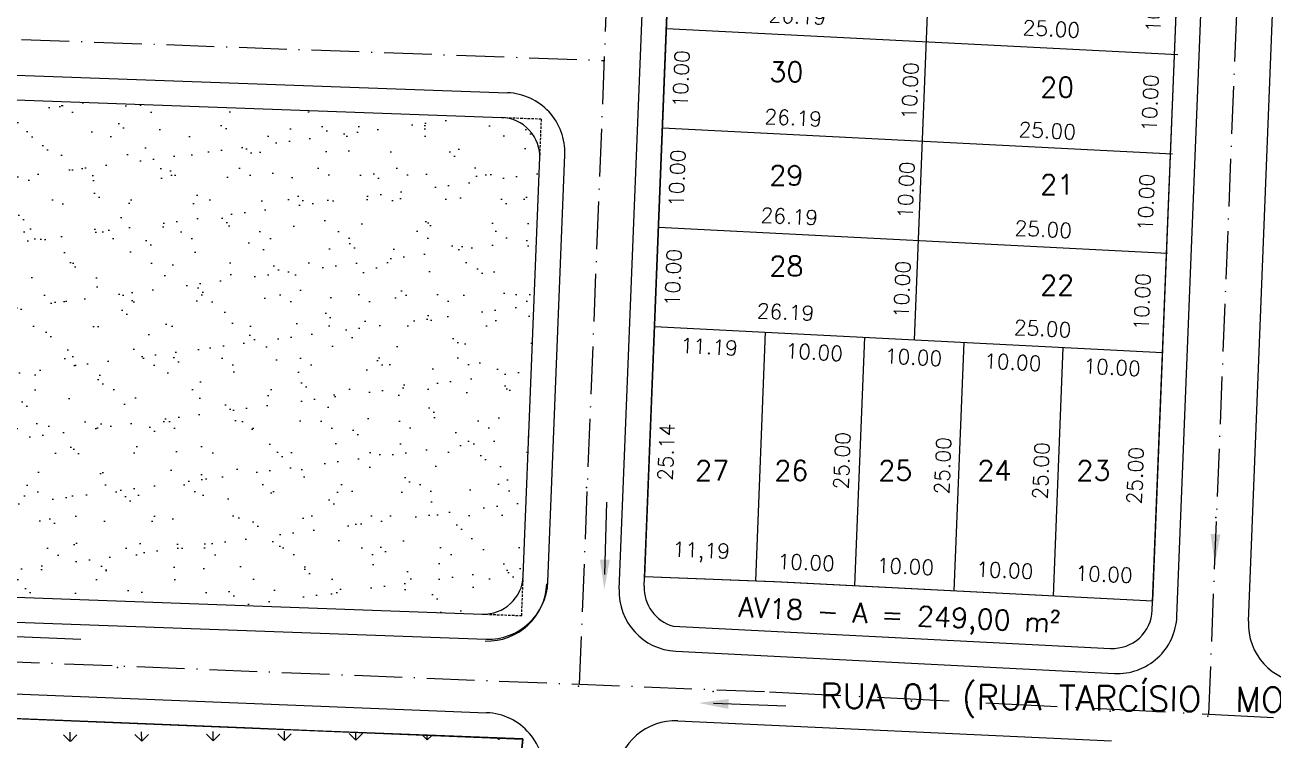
# Model space of a CAD drawing. Header units: millimetres. Extents: x 1794 to 8081, y 409 to 2272.
# Drawn here: x 5747 to 5872.6, y 753.3 to 825.3 of the extents above; entities that cross this region are included whole.
import ezdxf
from ezdxf.enums import TextEntityAlignment as Align

# ---------------------------------------------------------------- set-up
doc = ezdxf.new("R2010")
doc.units = ezdxf.units.MM
doc.linetypes.add('ACAD_ISO10W100', pattern=[18, 12, -3, 0, -3])
doc.linetypes.add('HIDDEN', pattern=[0.375, 0.25, -0.125])
for name, color, linetype in [('02 - EIXO VIA', 2, 'ACAD_ISO10W100'), ('03 - CALÇADA', 1, 'Continuous'), ('BOUNDARY A.VERDES', 102, 'Continuous'), ('boundary quadras', 232, 'Continuous'), ('COT', 8, 'Continuous'), ('FAIXAS VERDES', 62, 'Continuous'), ('LOTES', 2, 'Continuous'), ('PROJEÇÃO', 8, 'HIDDEN'), ('PSTILO', 164, 'Continuous'), ('QDª', 4, 'Continuous'), ('QUADRAS', 3, 'Continuous'), ('SENTIDO ESCOAMENTO', 7, 'Continuous'), ('texto - ruas', 2, 'Continuous'), ('Texto Lotes', 31, 'Continuous'), ('TXT CB. QDAS', 41, 'Continuous')]:
    doc.layers.add(name, color=color, linetype=linetype)
doc.layers.add('Hach Verde', color=7, linetype='Continuous', true_color=0xb5b2b0)
doc.styles.add('arcad1', font='romans.shx')
doc.dimstyles.new('REGIS', dxfattribs={"dimtxt": 1.5, "dimasz": 0.12, "dimexe": 0, "dimexo": 0, "dimgap": 0, "dimtad": 0, "dimzin": 4, "dimdsep": 46, "dimtxsty": 'arcad1', "dimblk1": 'BOLA', "dimblk2": 'BOLA', "dimsah": 1, "dimcen": 0.12, "dimse1": 1, "dimse2": 1, "dimsd1": 1, "dimsd2": 1, "dimclrd": 256, "dimclre": 8, "dimclrt": 1, "dimadec": 0, "dimazin": 0, "dimtfac": 1.2, "dimtix": 1, "dimtmove": 2, "dimatfit": 3, "dimldrblk": 'BOLA', "dimfxl": 0, "dimfxlon": 1, "dimtvp": 2, "dimtolj": 1, "dimtzin": 4, "dimarcsym": 0})

# ---------------------------------------------------------------- blocks, each defined once
blk = doc.blocks.new('*D864')
at = {"layer": 'Defpoints', "color": 0}
for p in [(5811.95, 834.89), (5811.55, 824.9), (5816.23, 824.71)]:
    blk.add_point(p, dxfattribs=at)
at = {"layer": 'COT', "color": 1, "insert": (5813.43, 829.83), "char_height": 1.5, "attachment_point": 5, "rotation": 87.719, "style": 'arcad1'}
blk.add_mtext('\\A1;10.00', dxfattribs=at)
blk = doc.blocks.new('BOLA')
for p, q in [((-1, 0), (1, 0)), ((0, -1), (0, 1))]:
    blk.add_line(p, q)
blk.add_circle((0, 0), 0.3)
blk = doc.blocks.new('*D865')
at = {"layer": 'Defpoints', "color": 0}
for p in [(5811.55, 824.9), (5811.15, 814.91), (5815.83, 814.72)]:
    blk.add_point(p, dxfattribs=at)
at = {"layer": 'COT', "color": 1, "insert": (5813.03, 819.84), "char_height": 1.5, "attachment_point": 5, "rotation": 87.719, "style": 'arcad1'}
blk.add_mtext('\\A1;10.00', dxfattribs=at)
blk = doc.blocks.new('*D866')
at = {"layer": 'Defpoints', "color": 0}
for p in [(5811.15, 814.91), (5810.75, 804.91), (5815.43, 804.73)]:
    blk.add_point(p, dxfattribs=at)
at = {"layer": 'COT', "color": 1, "insert": (5812.63, 809.84), "char_height": 1.5, "attachment_point": 5, "rotation": 87.719, "style": 'arcad1'}
blk.add_mtext('\\A1;10.00', dxfattribs=at)
blk = doc.blocks.new('*D867')
at = {"layer": 'Defpoints', "color": 0}
for p in [(5810.75, 804.91), (5810.35, 794.92), (5815.03, 794.74)]:
    blk.add_point(p, dxfattribs=at)
at = {"layer": 'COT', "color": 1, "insert": (5812.23, 799.85), "char_height": 1.5, "attachment_point": 5, "rotation": 87.719, "style": 'arcad1'}
blk.add_mtext('\\A1;10.00', dxfattribs=at)
blk = doc.blocks.new('*D868')
at = {"layer": 'Defpoints', "color": 0}
for p in [(5810.35, 794.92), (5809.35, 769.8), (5814.03, 769.61)]:
    blk.add_point(p, dxfattribs=at)
at = {"layer": 'COT', "color": 1, "insert": (5811.53, 782.29), "char_height": 1.5, "attachment_point": 5, "rotation": 87.719, "style": 'arcad1'}
blk.add_mtext('\\A1;25.14', dxfattribs=at)
blk = doc.blocks.new('*D880')
at = {"layer": 'Defpoints', "color": 0}
for p in [(5837.7, 823.57), (5837.31, 813.58), (5838.87, 813.52)]:
    blk.add_point(p, dxfattribs=at)
at = {"layer": 'COT', "color": 1, "insert": (5836.07, 818.63), "char_height": 1.5, "attachment_point": 5, "rotation": 87.719, "style": 'arcad1'}
blk.add_mtext('\\A1;10.00', dxfattribs=at)
blk = doc.blocks.new('*D881')
at = {"layer": 'Defpoints', "color": 0}
for p in [(5837.31, 813.58), (5836.91, 803.59), (5838.47, 803.53)]:
    blk.add_point(p, dxfattribs=at)
at = {"layer": 'COT', "color": 1, "insert": (5835.67, 808.64), "char_height": 1.5, "attachment_point": 5, "rotation": 87.719, "style": 'arcad1'}
blk.add_mtext('\\A1;10.00', dxfattribs=at)
blk = doc.blocks.new('*D882')
at = {"layer": 'Defpoints', "color": 0}
for p in [(5836.91, 803.59), (5836.51, 793.59), (5838.07, 793.53)]:
    blk.add_point(p, dxfattribs=at)
at = {"layer": 'COT', "color": 1, "insert": (5835.27, 798.65), "char_height": 1.5, "attachment_point": 5, "rotation": 87.719, "style": 'arcad1'}
blk.add_mtext('\\A1;10.00', dxfattribs=at)
blk = doc.blocks.new('*D890')
at = {"layer": 'Defpoints', "color": 0}
for p in [(5863.07, 832.3), (5862.67, 822.31), (5863.42, 822.28)]:
    blk.add_point(p, dxfattribs=at)
at = {"layer": 'COT', "color": 1, "insert": (5860.62, 827.39), "char_height": 1.5, "attachment_point": 5, "rotation": 87.719, "style": 'arcad1'}
blk.add_mtext('\\A1;10.00', dxfattribs=at)
blk = doc.blocks.new('*D891')
at = {"layer": 'Defpoints', "color": 0}
for p in [(5862.67, 822.31), (5862.28, 812.31), (5863.02, 812.28)]:
    blk.add_point(p, dxfattribs=at)
at = {"layer": 'COT', "color": 1, "insert": (5860.23, 817.4), "char_height": 1.5, "attachment_point": 5, "rotation": 87.719, "style": 'arcad1'}
blk.add_mtext('\\A1;10.00', dxfattribs=at)
blk = doc.blocks.new('*D892')
at = {"layer": 'Defpoints', "color": 0}
for p in [(5862.28, 812.31), (5861.88, 802.32), (5862.63, 802.29)]:
    blk.add_point(p, dxfattribs=at)
at = {"layer": 'COT', "color": 1, "insert": (5859.83, 807.41), "char_height": 1.5, "attachment_point": 5, "rotation": 87.719, "style": 'arcad1'}
blk.add_mtext('\\A1;10.00', dxfattribs=at)
blk = doc.blocks.new('*D893')
at = {"layer": 'Defpoints', "color": 0}
for p in [(5861.88, 802.32), (5861.48, 792.33), (5862.23, 792.3)]:
    blk.add_point(p, dxfattribs=at)
at = {"layer": 'COT', "color": 1, "insert": (5859.43, 797.41), "char_height": 1.5, "attachment_point": 5, "rotation": 87.719, "style": 'arcad1'}
blk.add_mtext('\\A1;10.00', dxfattribs=at)
blk = doc.blocks.new('*D894')
at = {"layer": 'Defpoints', "color": 0}
for p in [(5861.48, 792.33), (5860.49, 767.35), (5861.23, 767.32)]:
    blk.add_point(p, dxfattribs=at)
at = {"layer": 'COT', "color": 1, "insert": (5858.73, 779.93), "char_height": 1.5, "attachment_point": 5, "rotation": 87.719, "style": 'arcad1'}
blk.add_mtext('\\A1;25.00', dxfattribs=at)
blk = doc.blocks.new('*D895')
at = {"layer": 'Defpoints', "color": 0}
for p in [(5851.49, 792.83), (5850.5, 767.85), (5851.75, 767.8)]:
    blk.add_point(p, dxfattribs=at)
at = {"layer": 'COT', "color": 1, "insert": (5849.25, 780.41), "char_height": 1.5, "attachment_point": 5, "rotation": 87.719, "style": 'arcad1'}
blk.add_mtext('\\A1;25.00', dxfattribs=at)
blk = doc.blocks.new('*D896')
at = {"layer": 'Defpoints', "color": 0}
for p in [(5841.5, 793.34), (5840.51, 768.36), (5841.86, 768.31)]:
    blk.add_point(p, dxfattribs=at)
at = {"layer": 'COT', "color": 1, "insert": (5839.36, 780.92), "char_height": 1.5, "attachment_point": 5, "rotation": 87.719, "style": 'arcad1'}
blk.add_mtext('\\A1;25.00', dxfattribs=at)
blk = doc.blocks.new('*D897')
at = {"layer": 'Defpoints', "color": 0}
for p in [(5831.52, 793.85), (5830.52, 768.87), (5831.73, 768.82)]:
    blk.add_point(p, dxfattribs=at)
at = {"layer": 'COT', "color": 1, "insert": (5829.22, 781.43), "char_height": 1.5, "attachment_point": 5, "rotation": 87.719, "style": 'arcad1'}
blk.add_mtext('\\A1;25.00', dxfattribs=at)
blk = doc.blocks.new('*D898')
at = {"layer": 'Defpoints', "color": 0}
for p in [(5820.53, 769.35), (5830.52, 768.87), (5830.49, 768.01)]:
    blk.add_point(p, dxfattribs=at)
at = {"layer": 'COT', "color": 1, "insert": (5825.61, 771.2), "char_height": 1.5, "attachment_point": 5, "rotation": 357.719, "style": 'arcad1'}
blk.add_mtext('\\A1;10.00', dxfattribs=at)
blk = doc.blocks.new('*D186')
at = {"layer": 'Defpoints', "color": 0}
for p in [(5830.52, 768.87), (5840.48, 767.61), (5840.51, 768.36)]:
    blk.add_point(p, dxfattribs=at)
at = {"layer": 'COT', "color": 1, "insert": (5835.6, 770.8), "char_height": 1.5, "attachment_point": 5, "rotation": 357.719, "style": 'arcad1'}
blk.add_mtext('\\A1;10.00', dxfattribs=at)
blk = doc.blocks.new('*D187')
at = {"layer": 'Defpoints', "color": 0}
for p in [(5840.51, 768.36), (5850.5, 767.85), (5850.47, 767.21)]:
    blk.add_point(p, dxfattribs=at)
at = {"layer": 'COT', "color": 1, "insert": (5845.6, 770.41), "char_height": 1.5, "attachment_point": 5, "rotation": 357.719, "style": 'arcad1'}
blk.add_mtext('\\A1;10.00', dxfattribs=at)
blk = doc.blocks.new('*D188')
at = {"layer": 'Defpoints', "color": 0}
for p in [(5850.5, 767.85), (5860.46, 766.81), (5860.49, 767.35)]:
    blk.add_point(p, dxfattribs=at)
at = {"layer": 'COT', "color": 1, "insert": (5855.59, 770.01), "char_height": 1.5, "attachment_point": 5, "rotation": 357.719, "style": 'arcad1'}
blk.add_mtext('\\A1;10.00', dxfattribs=at)
blk = doc.blocks.new('*D899')
at = {"layer": 'Defpoints', "color": 0}
for p in [(5810.35, 794.92), (5821.53, 794.35), (5821.29, 789.61)]:
    blk.add_point(p, dxfattribs=at)
at = {"layer": 'COT', "color": 1, "insert": (5815.85, 792.89), "char_height": 1.5, "attachment_point": 5, "rotation": 357.0961, "style": 'arcad1'}
blk.add_mtext('\\A1;11.19', dxfattribs=at)
blk = doc.blocks.new('*D900')
at = {"layer": 'Defpoints', "color": 0}
for p in [(5821.53, 794.35), (5831.52, 793.85), (5831.28, 789.1)]:
    blk.add_point(p, dxfattribs=at)
at = {"layer": 'COT', "color": 1, "insert": (5826.43, 792.35), "char_height": 1.5, "attachment_point": 5, "rotation": 357.0961, "style": 'arcad1'}
blk.add_mtext('\\A1;10.00', dxfattribs=at)
blk = doc.blocks.new('*D901')
at = {"layer": 'Defpoints', "color": 0}
for p in [(5831.52, 793.85), (5841.5, 793.34), (5841.26, 788.59)]:
    blk.add_point(p, dxfattribs=at)
at = {"layer": 'COT', "color": 1, "insert": (5836.42, 791.84), "char_height": 1.5, "attachment_point": 5, "rotation": 357.0961, "style": 'arcad1'}
blk.add_mtext('\\A1;10.00', dxfattribs=at)
blk = doc.blocks.new('*D902')
at = {"layer": 'Defpoints', "color": 0}
for p in [(5841.5, 793.34), (5851.49, 792.83), (5851.25, 788.09)]:
    blk.add_point(p, dxfattribs=at)
at = {"layer": 'COT', "color": 1, "insert": (5846.41, 791.34), "char_height": 1.5, "attachment_point": 5, "rotation": 357.0961, "style": 'arcad1'}
blk.add_mtext('\\A1;10.00', dxfattribs=at)
blk = doc.blocks.new('*D903')
at = {"layer": 'Defpoints', "color": 0}
for p in [(5851.49, 792.83), (5861.48, 792.33), (5861.24, 787.58)]:
    blk.add_point(p, dxfattribs=at)
at = {"layer": 'COT', "color": 1, "insert": (5856.4, 790.83), "char_height": 1.5, "attachment_point": 5, "rotation": 357.0961, "style": 'arcad1'}
blk.add_mtext('\\A1;10.00', dxfattribs=at)
blk = doc.blocks.new('*D904')
at = {"layer": 'Defpoints', "color": 0}
for p in [(5810.35, 794.92), (5836.47, 792.73), (5836.51, 793.59)]:
    blk.add_point(p, dxfattribs=at)
at = {"layer": 'COT', "color": 1, "insert": (5823.54, 796.39), "char_height": 1.5, "attachment_point": 5, "rotation": 357.0961, "style": 'arcad1'}
blk.add_mtext('\\A1;26.19', dxfattribs=at)
blk = doc.blocks.new('*D189')
at = {"layer": 'Defpoints', "color": 0}
for p in [(5836.51, 793.59), (5861.48, 792.33), (5861.39, 790.58)]:
    blk.add_point(p, dxfattribs=at)
at = {"layer": 'COT', "color": 1, "insert": (5849.41, 794.72), "char_height": 1.5, "attachment_point": 5, "rotation": 357.0961, "style": 'arcad1'}
blk.add_mtext('\\A1;25.00', dxfattribs=at)
blk = doc.blocks.new('*D190')
at = {"layer": 'Defpoints', "color": 0}
for p in [(5810.75, 804.91), (5836.91, 803.59), (5836.85, 802.35)]:
    blk.add_point(p, dxfattribs=at)
at = {"layer": 'COT', "color": 1, "insert": (5823.92, 806.01), "char_height": 1.5, "attachment_point": 5, "rotation": 357.0961, "style": 'arcad1'}
blk.add_mtext('\\A1;26.19', dxfattribs=at)
blk = doc.blocks.new('*D191')
at = {"layer": 'Defpoints', "color": 0}
for p in [(5836.91, 803.59), (5861.88, 802.32), (5861.82, 801.09)]:
    blk.add_point(p, dxfattribs=at)
at = {"layer": 'COT', "color": 1, "insert": (5849.48, 804.71), "char_height": 1.5, "attachment_point": 5, "rotation": 357.0961, "style": 'arcad1'}
blk.add_mtext('\\A1;25.00', dxfattribs=at)
blk = doc.blocks.new('*D192')
at = {"layer": 'Defpoints', "color": 0}
for p in [(5811.15, 814.91), (5837.31, 813.58), (5837.24, 812.27)]:
    blk.add_point(p, dxfattribs=at)
at = {"layer": 'COT', "color": 1, "insert": (5824.31, 815.93), "char_height": 1.5, "attachment_point": 5, "rotation": 357.0961, "style": 'arcad1'}
blk.add_mtext('\\A1;26.19', dxfattribs=at)
blk = doc.blocks.new('*D193')
at = {"layer": 'Defpoints', "color": 0}
for p in [(5837.31, 813.58), (5862.28, 812.31), (5862.21, 811)]:
    blk.add_point(p, dxfattribs=at)
at = {"layer": 'COT', "color": 1, "insert": (5849.88, 814.63), "char_height": 1.5, "attachment_point": 5, "rotation": 357.0961, "style": 'arcad1'}
blk.add_mtext('\\A1;25.00', dxfattribs=at)
blk = doc.blocks.new('*D905')
at = {"layer": 'Defpoints', "color": 0}
for p in [(5811.55, 824.9), (5837.7, 823.57), (5837.65, 822.5)]:
    blk.add_point(p, dxfattribs=at)
at = {"layer": 'COT', "color": 1, "insert": (5824.72, 826.16), "char_height": 1.5, "attachment_point": 5, "rotation": 357.0961, "style": 'arcad1'}
blk.add_mtext('\\A1;26.19', dxfattribs=at)
blk = doc.blocks.new('*D194')
at = {"layer": 'Defpoints', "color": 0}
for p in [(5837.7, 823.57), (5862.67, 822.31), (5862.62, 821.24)]:
    blk.add_point(p, dxfattribs=at)
at = {"layer": 'COT', "color": 1, "insert": (5850.29, 824.87), "char_height": 1.5, "attachment_point": 5, "rotation": 357.0961, "style": 'arcad1'}
blk.add_mtext('\\A1;25.00', dxfattribs=at)
blk = doc.blocks.new('*D1554')
at = {"layer": 'Defpoints', "color": 0}
for p in [(5809.31, 768.85), (5809.35, 769.8), (5820.53, 769.35)]:
    blk.add_point(p, dxfattribs=at)
at = {"layer": 'COT', "color": 1, "insert": (5815.05, 772.2), "char_height": 1.5, "attachment_point": 5, "rotation": 357.719, "style": 'arcad1'}
blk.add_mtext('\\A1;11,19', dxfattribs=at)

msp = doc.modelspace()

# ---------------------------------------------------------------- hatches: boundary and pattern name
at = {"layer": 'FAIXAS VERDES'}
h = msp.add_hatch(dxfattribs=at)
h.set_pattern_fill('AR-SAND', color=256, scale=0.1, style=0)
h.set_pattern_definition([(37.5, (5612.0524, 766), (-0.16, 4.89413), [0, -3.8608, 0, -4.318, 0, -4.1275]), (7.5, (5612.0524, 766), (4.49523, 7.16825), [0, -2.0828, 0, -3.4798, 0, -1.3335]), (327.5, (5608.928, 766), (7.90992, 0.01437), [0, -1.27, 0, -4.572, 0, -5.969]), (317.5, (5608.928, 766), (7.63556, 2.2293), [0, -0.635, 0, -2.9972, 0, -3.429])])
edge = h.paths.add_edge_path()
edge.add_arc((5794.819, 811.964), 4, 357.71902, 447.93003)
edge.add_line((5794.964, 815.962), (5617.865, 822.363))
edge.add_arc((5617.721, 818.365), 4, 87.93003, 177.71902)
edge.add_line((5613.724, 818.524), (5612.052, 776.557))
edge.add_arc((5616.049, 776.398), 4, 177.71902, 267.9302)
edge.add_line((5615.905, 772.4), (5793.003, 766))
edge.add_arc((5793.148, 769.997), 4, 267.9302, 357.71902)
edge.add_line((5797.145, 769.838), (5798.816, 811.805))
at = {"layer": 'Hach Verde', "ltscale": 12}
h = msp.add_hatch(dxfattribs=at)
h.set_pattern_fill('GRASS', color=256, scale=0.2, angle=360.28122, style=0)
h.set_pattern_definition([(90.28122, (413.821, -16.6015), (-3.6096874, 3.574426), [0.9525, -6.2317]), (45.28122, (413.821, -16.6015), (-3.60969, 3.5744285), [0.9525, -4.1275]), (135.28122, (413.821, -16.6015), (-3.5744285, -3.60969), [0.9525, -4.1275])])
h.paths.add_polyline_path([(5778.921, 582.237), (5780.032, 592.712), (5781.536, 606.881), (5782.372, 614.766), (5784.614, 635.896), (5785.569, 644.898), (5787.874, 666.623), (5789.76, 684.396), (5791.013, 696.203), (5792.862, 713.626), (5793.982, 724.182), (5795.953, 742.76), (5797.096, 753.434), (5776.125, 754.266), (5769.101, 754.548), (5755.867, 755.08), (5740.646, 755.692), (5710.323, 756.911), (5705.189, 629.453), (5703.823, 595.548), (5703.272, 581.886), (5701.109, 528.178), (5700.572, 514.861), (5731.459, 513.617), (5757.774, 512.557), (5771.469, 512.005), (5772.579, 522.47), (5773.093, 527.314), (5775.877, 553.548), (5777.234, 566.344)])

# ---------------------------------------------------------------- linework, layer by layer
at = {"layer": '02 - EIXO VIA', "ltscale": 0.4}
for p, q in [((5802.816, 758.95), (5812.972, 1013.92)), ((5866.136, 755.945), (5875.869, 1000.317)), ((5608.052, 828.821), (5805.337, 821.691)), ((5721.793, 762.177), (5821.849, 758.192))]:
    msp.add_line(p, q, dxfattribs=at)
at = {"layer": '02 - EIXO VIA', "ltscale": 0.6}
msp.add_line((5821.915, 758.189), (5945.583, 751.916), dxfattribs=at)
msp.add_line((5821.915, 758.189), (5945.583, 751.916), dxfattribs=at)
msp.add_line((5821.915, 758.189), (5945.583, 751.916), dxfattribs=at)
msp.add_line((5821.915, 758.189), (5945.583, 751.916), dxfattribs=at)
at = {"layer": '03 - CALÇADA'}
for p, q in [((5806.799, 768.503), (5815.994, 999.346)), ((5862.925, 765.786), (5871.823, 989.174)), ((5870.111, 765.291), (5878.825, 984.075)), ((5617.401, 824.881), (5795.556, 818.442)), ((5799.623, 769.241), (5801.334, 812.207)), ((5615.256, 769.922), (5793.411, 763.483)), ((5812.49, 762.272), (5856.626, 760.033)), ((5713.932, 759.28), (5793.462, 756.082)), ((5812.715, 755.253), (5856.348, 753.256))]:
    msp.add_line(p, q, dxfattribs=at)
for centre, start, end in [((5795.339, 812.446), 357.71902, 87.93003), ((5793.52, 769.291), 267.90429, 357.69311), ((5793.52, 769.291), 267.90429, 357.69311), ((5793.52, 769.291), 267.90429, 357.69311), ((5793.628, 769.48), 267.9302, 357.71902), ((5812.794, 768.264), 177.71902, 267.09609), ((5856.93, 766.025), 267.09609, 357.71902), ((5876.106, 765.052), 177.71902, 267.09609), ((5793.221, 750.087), 353.9434, 87.69754), ((5812.441, 749.26), 87.37842, 173.9434)]:
    msp.add_arc(centre, 6, start, end, dxfattribs=at)
at = {"layer": 'BOUNDARY A.VERDES'}
msp.add_lwpolyline([(5731.47, 513.628), (5757.786, 512.568), (5771.48, 512.017), (5772.591, 522.482), (5773.105, 527.326), (5775.888, 553.559), (5777.246, 566.355), (5778.932, 582.248), (5780.044, 592.723), (5781.547, 606.893), (5782.384, 614.777), (5784.626, 635.907), (5785.581, 644.909), (5787.886, 666.635), (5789.772, 684.408), (5791.024, 696.215), (5792.873, 713.638), (5793.993, 724.194), (5795.964, 742.771), (5797.107, 753.446), (5776.136, 754.277), (5769.113, 754.559), (5755.878, 755.092), (5740.657, 755.704)], dxfattribs=at)
at = {"layer": 'boundary quadras'}
msp.add_lwpolyline([(5869.231, 986.919, 0.0274041), (5818.45, 998.183), (5809.353, 769.798), (5822.384, 769.279), (5860.485, 767.347)], format="xyb", close=True, dxfattribs=at)
at = {"layer": 'LOTES'}
for p, q in [((5836.511, 793.595), (5843.416, 966.964)), ((5811.547, 824.9), (5863, 822.29)), ((5811.149, 814.907), (5862.493, 812.303)), ((5810.751, 804.914), (5861.987, 802.315)), ((5810.353, 794.922), (5861.48, 792.328)), ((5820.533, 769.353), (5821.529, 794.355)), ((5830.522, 768.867), (5831.517, 793.848)), ((5840.51, 768.36), (5841.505, 793.342)), ((5850.497, 767.853), (5851.492, 792.835))]:
    msp.add_line(p, q, dxfattribs=at)
at = {"layer": 'PROJEÇÃO'}
for p, q in [((5794.964, 815.962), (5798.976, 815.817)), ((5798.816, 811.805), (5798.976, 815.817)), ((5796.986, 765.856), (5797.144, 769.838)), ((5793.003, 766), (5796.986, 765.856))]:
    msp.add_line(p, q, dxfattribs=at)
at = {"layer": 'PSTILO', "color": 2, "linetype": 'ByBlock'}
msp.add_point((5803.509, 778.741), dxfattribs=at)
at = {"layer": 'PSTILO', "linetype": 'ByBlock'}
for p in [(5866.827, 775.708), (5802.703, 758.757), (5866.022, 755.724)]:
    msp.add_point(p, dxfattribs=at)
at = {"layer": 'PSTILO'}
for p in [(5756.298, 760.626), (5816.25, 758.211), (5836.226, 757.249), (5856.2, 756.227)]:
    msp.add_point(p, dxfattribs=at)
at = {"layer": 'QDª'}
msp.add_line((5710.335, 756.923), (5797.096, 753.434), dxfattribs=at)
at = {"layer": 'QDª', "linetype": 'Continuous'}
msp.add_line((5797.096, 753.434), (5771.868, 515.669), dxfattribs=at)
at = {"layer": 'QUADRAS'}
for p, q in [((5809.313, 768.799), (5818.469, 998.677)), ((5860.447, 766.391), (5869.309, 988.875)), ((5797.144, 769.838), (5798.819, 811.964)), ((5615.905, 772.4), (5793.003, 766))]:
    msp.add_line(p, q, dxfattribs=at)
at = {"layer": 'QUADRAS', "ltscale": 0.6}
for p, q in [((5617.865, 822.363), (5794.964, 815.962)), ((5809.353, 769.798), (5822.291, 769.283)), ((5822.477, 769.275), (5860.485, 767.347)), ((5812.232, 764.788), (5856.247, 762.555))]:
    msp.add_line(p, q, dxfattribs=at)
at = {"layer": 'QUADRAS'}
for centre, start, end in [((5794.819, 811.964), 357.71902, 87.93003), ((5793.148, 769.997), 267.9302, 357.71902), ((5856.45, 766.55), 267.09609, 357.71902)]:
    msp.add_arc(centre, 4, start, end, dxfattribs=at)
at = {"layer": 'QUADRAS', "ltscale": 0.6}
msp.add_arc((5813.31, 768.64), 4, 177.71902, 254.37136, dxfattribs=at)
at = {"layer": 'SENTIDO ESCOAMENTO'}
for p, q in [((5805.509, 777.254), (5805.329, 769.983)), ((5805.509, 777.254), (5805.329, 769.983)), ((5805.509, 777.254), (5805.329, 769.983)), ((5752.624, 763.461), (5745.355, 763.739)), ((5752.624, 763.461), (5745.355, 763.739)), ((5823.57, 756.738), (5816.302, 757.016)), ((5823.57, 756.738), (5816.302, 757.016))]:
    msp.add_line(p, q, dxfattribs=at)
for points in [[(5867.302, 774.03), (5866.302, 774.05), (5866.743, 771.04)], [(5867.302, 774.03), (5866.302, 774.05), (5866.743, 771.04)], [(5805.858, 771.473), (5804.858, 771.492), (5805.299, 768.483)], [(5805.858, 771.473), (5804.858, 771.492), (5805.299, 768.483)], [(5805.858, 771.473), (5804.858, 771.492), (5805.299, 768.483)], [(5817.784, 756.467), (5817.817, 757.466), (5814.803, 757.066)], [(5817.784, 756.467), (5817.817, 757.466), (5814.803, 757.066)]]:
    msp.add_solid(points, dxfattribs=at)

# ---------------------------------------------------------------- texts
at = {"layer": 'texto - ruas', "insert": (5827.04, 759.042), "char_height": 2.5, "width": 204.75391, "attachment_point": 1, "rotation": 359.49772}
msp.add_mtext('{\\Fromans|c0;RUA 01 (RUA TARCÍSIO  MOTA)}', dxfattribs=at)
at = {"layer": 'Texto Lotes', "style": 'arcad1'}
for s, p in [('30', (5823.625, 820.55)), ('20', (5850.874, 819.002)), ('29', (5823.625, 810.139)), ('21', (5850.874, 809.216)), ('28', (5823.625, 801.016)), ('22', (5850.874, 799.098)), ('27', (5816.15, 780.448)), ('26', (5824.124, 780.448)), ('25', (5834.59, 780.448)), ('24', (5844.558, 780.448)), ('23', (5854.525, 780.448))]:
    msp.add_text(s, height=2, dxfattribs=at).set_placement(p, align=Align.MIDDLE_CENTER)
at = {"layer": 'TXT CB. QDAS', "style": 'arcad1'}
msp.add_text('AV18 - A = 249,00 m²', height=2, rotation=357.10277, dxfattribs=at).set_placement((5834.984, 765.927), align=Align.MIDDLE_CENTER)

# ---------------------------------------------------------------- dimensions: what is measured, and where the dimension line sits
at = {"layer": 'COT'}
for base, p1, p2, angle, picture, middle in [((5816.226, 824.713), (5811.946, 834.892), (5811.547, 824.9), 87.71902, '*D864', (5813.428, 829.829)), ((5863.422, 822.276), (5863.072, 832.299), (5862.674, 822.306), 87.71902, '*D890', (5860.623, 827.392)), ((5862.62, 821.236), (5837.705, 823.573), (5862.674, 822.306), 177.09609, '*D194', (5850.287, 824.865)), ((5815.828, 814.721), (5811.547, 824.9), (5811.149, 814.907), 87.71902, '*D865', (5813.03, 819.836)), ((5838.867, 813.518), (5837.705, 823.573), (5837.307, 813.58), 87.71902, '*D880', (5836.068, 818.634)), ((5863.024, 812.284), (5862.674, 822.306), (5862.276, 812.314), 87.71902, '*D891', (5860.225, 817.4)), ((5862.209, 811), (5837.307, 813.58), (5862.276, 812.314), 177.09609, '*D193', (5849.877, 814.63)), ((5815.43, 804.728), (5811.149, 814.907), (5810.751, 804.914), 87.71902, '*D866', (5812.632, 809.844)), ((5838.469, 803.525), (5837.307, 813.58), (5836.909, 803.588), 87.71902, '*D881', (5835.67, 808.641)), ((5862.626, 802.291), (5862.276, 812.314), (5861.878, 802.321), 87.71902, '*D892', (5859.827, 807.407)), ((5861.815, 801.085), (5836.909, 803.588), (5861.878, 802.321), 177.09609, '*D191', (5849.483, 804.715)), ((5815.032, 794.735), (5810.751, 804.914), (5810.353, 794.922), 87.71902, '*D867', (5812.234, 799.851)), ((5838.071, 793.533), (5836.909, 803.588), (5836.511, 793.595), 87.71902, '*D882', (5835.272, 798.648)), ((5862.228, 792.298), (5861.878, 802.321), (5861.48, 792.328), 87.71902, '*D893', (5859.429, 797.414)), ((5814.031, 769.612), (5810.353, 794.922), (5809.353, 769.798), 87.71902, '*D868', (5811.534, 782.293)), ((5831.276, 789.1), (5821.529, 794.355), (5831.517, 793.848), 177.09609, '*D900', (5826.434, 792.35)), ((5841.264, 788.594), (5831.517, 793.848), (5841.505, 793.342), 177.09609, '*D901', (5836.422, 791.843)), ((5851.251, 788.087), (5841.505, 793.342), (5851.492, 792.835), 177.09609, '*D902', (5846.41, 791.336)), ((5861.239, 787.58), (5851.492, 792.835), (5861.48, 792.328), 177.09609, '*D903', (5856.397, 790.83)), ((5861.233, 767.317), (5861.48, 792.328), (5860.485, 767.347), 87.71902, '*D894', (5858.733, 779.927)), ((5830.487, 768.006), (5820.533, 769.353), (5830.522, 768.867), 177.71902, '*D898', (5825.611, 771.203)), ((5840.48, 767.608), (5830.522, 768.867), (5840.51, 768.36), 177.71902, '*D186', (5835.603, 770.805)), ((5850.472, 767.21), (5840.51, 768.36), (5850.497, 767.853), 177.71902, '*D187', (5845.595, 770.407)), ((5860.464, 766.812), (5850.497, 767.853), (5860.485, 767.347), 177.71902, '*D188', (5855.587, 770.009))]:
    dim = msp.add_linear_dim(base=base, p1=p1, p2=p2, angle=angle, dimstyle='REGIS', dxfattribs=at)
    dim.commit()
    dim.dimension.update_dxf_attribs({"geometry": picture, "text_midpoint": middle})
for p1, p2, distance, picture, middle in [((5811.547, 824.9), (5837.705, 823.573), -1.072, '*D905', (5824.724, 826.162)), ((5811.149, 814.907), (5837.307, 813.58), -1.315, '*D192', (5824.313, 815.927)), ((5810.751, 804.914), (5836.909, 803.588), -1.237, '*D190', (5823.919, 806.011)), ((5810.353, 794.922), (5836.511, 793.595), -0.864, '*D904', (5823.54, 796.391)), ((5810.353, 794.922), (5821.529, 794.355), -4.754, '*D899', (5815.852, 792.886)), ((5831.517, 793.848), (5830.522, 768.867), 1.204, '*D897', (5829.225, 781.429)), ((5841.505, 793.342), (5840.51, 768.36), 1.347, '*D896', (5839.355, 780.917)), ((5851.492, 792.835), (5850.497, 767.853), 1.252, '*D895', (5849.248, 780.414))]:
    dim = msp.add_aligned_dim(p1=p1, p2=p2, distance=distance, dimstyle='REGIS', dxfattribs=at)
    dim.commit()
    dim.dimension.update_dxf_attribs({"geometry": picture, "text_midpoint": middle})
dim = msp.add_linear_dim(base=(5861.391, 790.576), p1=(5836.511, 793.595), p2=(5861.48, 792.328), angle=357.09609, dimstyle='REGIS', dxfattribs=at)
dim.commit()
dim.dimension.update_dxf_attribs({"geometry": '*D189', "text_midpoint": (5849.409, 794.718), "dimtype": 161})
dim = msp.add_linear_dim(base=(5809.315, 768.85), p1=(5820.533, 769.353), p2=(5809.353, 769.798), angle=177.71902, dimstyle='REGIS', override={"dimdsep": 44}, dxfattribs=at)
dim.commit()
dim.dimension.update_dxf_attribs({"geometry": '*D1554', "text_midpoint": (5815.047, 772.195)})

doc.saveas('drawing.dxf')
